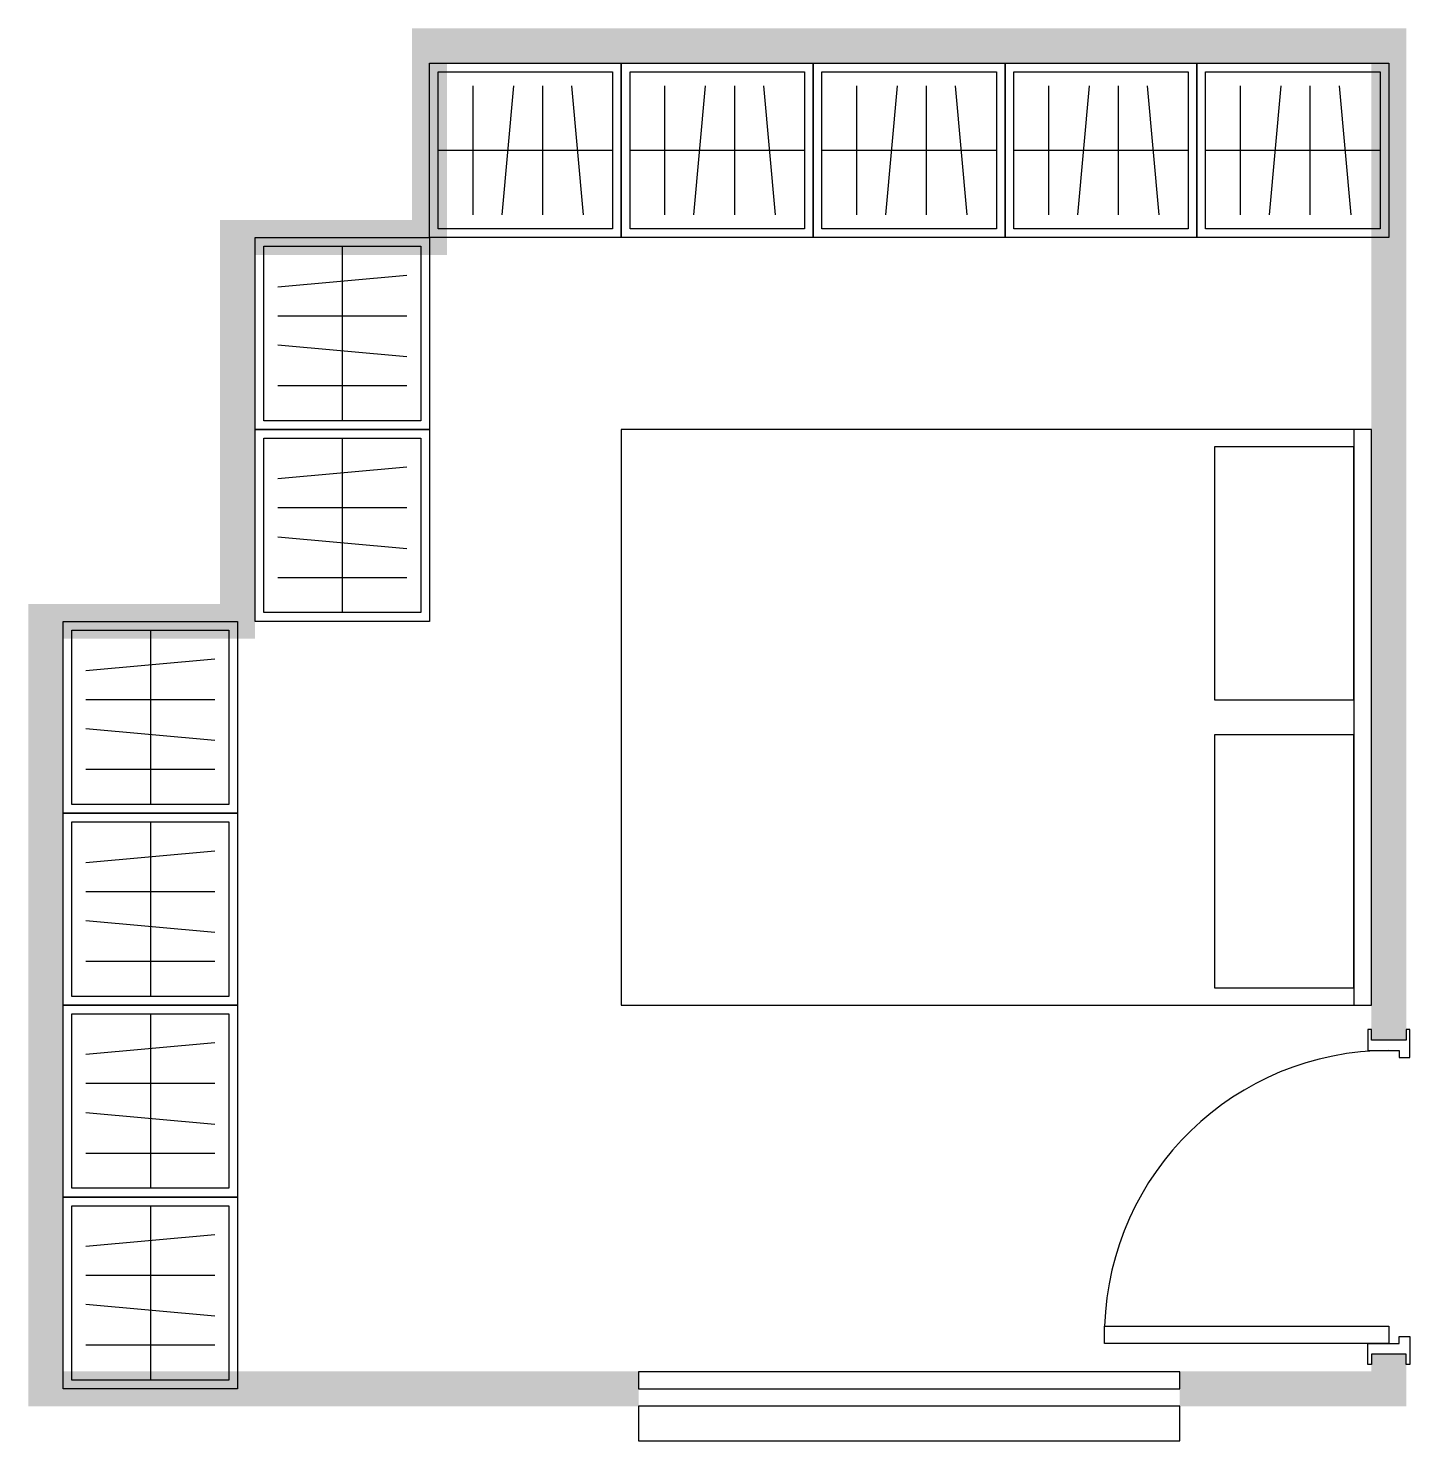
# Model space of a CAD drawing. Header units: millimetres. Extents: x -50 to 3910, y -148 to 3900.
import ezdxf

# ---------------------------------------------------------------- set-up
doc = ezdxf.new("R2010")
doc.units = ezdxf.units.MM

# ---------------------------------------------------------------- blocks, each defined once
blk = doc.blocks.new('Door_Wide')
blk.add_line((100, 50), (100, -50))
for points in [[(70, 60), (70, 50), (100, 50), (100, -50), (70, -50), (70, -60), (130, -60), (130, -50), (130, 30), (150, 30), (150, 60), (70, 60)], [(1030, 60), (1030, 50), (1000, 50), (1000, -50), (1030, -50), (1030, -60), (970, -60), (970, -50), (970, 30), (950, 30), (950, 60), (1030, 60)]]:
    blk.add_lwpolyline(points)
blk.add_lwpolyline([(970, 0), (970, -815), (920, -815), (920, 0)], close=True)
blk.add_arc((945, 0), 815, 180, 268.2422)
for points in [[(0, 50), (0, -50), (100, 50), (100, -50)], [(1000, 50), (1000, -50), (1100, 50), (1100, -50)]]:
    blk.add_solid(points)
blk = doc.blocks.new('robe')
at = {"true_color": 0xffffff}
for p, q in [((250, 25), (250, 525)), ((65, 425), (435, 425)), ((65, 341.7), (435, 308.3)), ((65, 225), (435, 225)), ((65, 108.3), (435, 141.7))]:
    blk.add_line(p, q, dxfattribs=at)
for points in [[(0, 0), (0, 550), (500, 550), (500, 0)], [(25, 25), (25, 525), (475, 525), (475, 25)]]:
    blk.add_lwpolyline(points, close=True, dxfattribs=at)
blk = doc.blocks.new('Bed')
at = {"true_color": 0xbebebe}
blk.add_line((0, -100), (1650, -100), dxfattribs=at)
at = {"true_color": 0xffffff}
for points in [[(0, -50), (0, -2200), (1650, -2200), (1650, -50)], [(50, -100), (50, -500), (775, -500), (775, -100)], [(875, -100), (875, -500), (1600, -500), (1600, -100)]]:
    blk.add_lwpolyline(points, close=True, dxfattribs=at)
blk = doc.blocks.new('AllBlock')
at = {"true_color": 0xffffff}
for points in [[(1699.5, 49.5), (1699.5, 0), (3250.5, 0), (3250.5, 49.5)], [(1699.5, -49.5), (1699.5, -148.5), (3250.5, -148.5), (3250.5, -49.5)]]:
    blk.add_lwpolyline(points, close=True, dxfattribs=at)
for points in [[(1050, 3900), (1050, 3800), (1700, 3900), (1700, 3800)], [(1050, 3900), (1050, 3250), (1150, 3900), (1150, 3250)], [(1600, 3900), (1600, 3800), (2250, 3900), (2250, 3800)], [(2150, 3900), (2150, 3800), (2800, 3900), (2800, 3800)], [(2700, 3900), (2700, 3800), (3350, 3900), (3350, 3800)], [(3250, 3900), (3250, 3800), (3900, 3900), (3900, 3800)], [(3800, 3900), (3800, 3250), (3900, 3900), (3900, 3250)], [(500, 3350), (500, 3250), (1150, 3350), (1150, 3250)], [(500, 3350), (500, 2700), (600, 3350), (600, 2700)], [(3800, 3350), (3800, 2700), (3900, 3350), (3900, 2700)], [(500, 2800), (500, 2150), (600, 2800), (600, 2150)], [(3800, 2800), (3800, 2150), (3900, 2800), (3900, 2150)], [(-50, 2250), (-50, 2150), (600, 2250), (600, 2150)], [(-50, 2250), (-50, 1600), (50, 2250), (50, 1600)], [(3800, 2250), (3800, 1600), (3900, 2250), (3900, 1600)], [(-50, 1700), (-50, 1050), (50, 1700), (50, 1050)], [(3800, 1700), (3800, 1050), (3900, 1700), (3900, 1050)], [(-50, 1150), (-50, 500), (50, 1150), (50, 500)], [(-50, 600), (-50, -50), (50, 600), (50, -50)], [(-50, 50), (-50, -50), (600, 50), (600, -50)], [(500, 50), (500, -50), (1150, 50), (1150, -50)], [(1050, 50), (1050, -50), (1700, 50), (1700, -50)], [(3250, 50), (3250, -50), (3900, 50), (3900, -50)]]:
    blk.add_solid(points)
for name, p, rotation in [('robe', (1650, 3300), 90), ('robe', (2200, 3300), 90), ('robe', (2750, 3300), 90), ('robe', (3300, 3300), 90), ('robe', (3850, 3300), 90), ('robe', (1100, 3300), 180), ('robe', (1100, 2750), 180), ('Bed', (3850, 2750), 270), ('robe', (550, 2200), 180), ('robe', (550, 1650), 180), ('robe', (550, 1100), 180), ('Door_Wide', (3850, 1100), 270), ('robe', (550, 550), 180)]:
    blk.add_blockref(name, p, dxfattribs=dict(rotation=rotation))

msp = doc.modelspace()

# ---------------------------------------------------------------- block references
msp.add_blockref('AllBlock', (0, 0))

doc.saveas('drawing.dxf')
